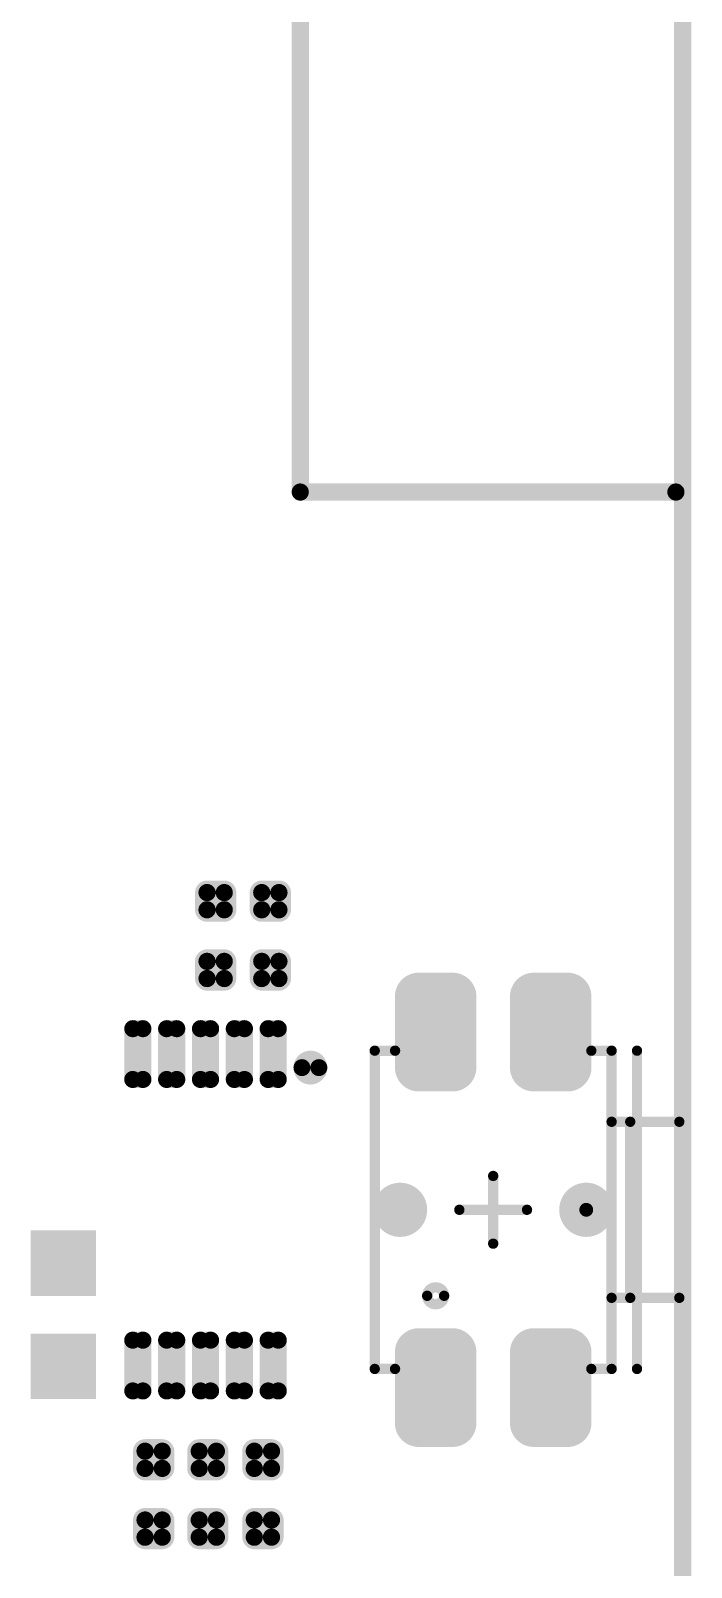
# Model space of a CAD drawing. Header units: millimetres. Extents: x 154 to 268, y 72 to 174.
# Drawn here: x 242.91 to 252.67, y 122.67 to 145.37 of the extents above; entities that cross this region are included whole.
import ezdxf

# ---------------------------------------------------------------- set-up
doc = ezdxf.new("R2010")
doc.units = ezdxf.units.MM
for name, color, linetype in [('Mechanical9', 56, 'Continuous'), ('PadHoleLayer', 156, 'Continuous'), ('TopOverlay', 52, 'Continuous'), ('TopPaste', 8, 'Continuous'), ('TopSolder', 216, 'Continuous')]:
    doc.layers.add(name, color=color, linetype=linetype)

msp = doc.modelspace()

# ---------------------------------------------------------------- linework, layer by layer
at = {"layer": 'Mechanical9', "const_width": 0.254}
msp.add_lwpolyline([(252.544, 81.453), (252.544, 164.453)], dxfattribs=at)
at = {"layer": 'PadHoleLayer', "const_width": 0.4}
for points in [[(248.169, 127.953, 1), (248.569, 127.953, 1)], [(250.919, 127.953, 1), (251.319, 127.953, 1)]]:
    msp.add_lwpolyline(points, format="xyb", close=True, dxfattribs=at)
at = {"layer": 'TopOverlay'}
for points, const_width in [([(246.894, 138.553), (246.894, 147.903)], 0.254), ([(246.894, 138.553), (252.444, 138.553)], 0.254), ([(247.994, 130.303), (247.994, 125.603)], 0.152), ([(247.994, 130.303), (247.994, 125.603)], 0.152), ([(247.994, 130.303), (248.294, 130.303)], 0.152), ([(251.194, 130.303), (251.494, 130.303)], 0.152), ([(251.494, 130.303), (251.494, 125.603)], 0.152), ([(251.494, 130.303), (251.494, 125.603)], 0.152), ([(251.869, 125.603), (251.869, 130.303)], 0.152), ([(251.494, 129.253), (252.494, 129.253)], 0.152), ([(251.494, 129.253), (252.494, 129.253)], 0.152), ([(251.769, 126.653), (251.769, 129.253)], 0.152), ([(252.494, 126.653), (252.494, 129.253)], 0.152), ([(252.494, 126.653), (252.494, 129.253)], 0.152), ([(249.744, 127.453), (249.744, 128.453)], 0.152), ([(249.244, 127.953), (250.244, 127.953)], 0.152), ([(251.494, 126.653), (252.494, 126.653)], 0.152), ([(251.494, 126.653), (252.494, 126.653)], 0.152), ([(247.994, 125.603), (248.294, 125.603)], 0.152), ([(251.194, 125.603), (251.494, 125.603)], 0.152)]:
    msp.add_lwpolyline(points, dxfattribs=dict(at, const_width=const_width))
for points, const_width in [([(246.83, 138.553, 1), (246.957, 138.553, 1)], 0.127), ([(246.83, 138.553, 1), (246.957, 138.553, 1)], 0.127), ([(252.38, 138.553, 1), (252.507, 138.553, 1)], 0.127), ([(247.169, 130.053, 1), (246.919, 130.053, 1)], 0.25), ([(247.956, 130.303, 1), (248.032, 130.303, 1)], 0.0762), ([(247.956, 130.303, 1), (248.032, 130.303, 1)], 0.0762), ([(247.956, 130.303, 1), (248.032, 130.303, 1)], 0.0762), ([(248.256, 130.303, 1), (248.332, 130.303, 1)], 0.0762), ([(251.156, 130.303, 1), (251.232, 130.303, 1)], 0.0762), ([(251.456, 130.303, 1), (251.532, 130.303, 1)], 0.0762), ([(251.456, 130.303, 1), (251.532, 130.303, 1)], 0.0762), ([(251.456, 130.303, 1), (251.532, 130.303, 1)], 0.0762), ([(251.831, 130.303, 1), (251.907, 130.303, 1)], 0.0762), ([(246.856, 130.053, 1), (246.981, 130.053, 1)], 0.125), ([(247.106, 130.053, 1), (247.231, 130.053, 1)], 0.125), ([(251.456, 129.253, 1), (251.532, 129.253, 1)], 0.0762), ([(251.456, 129.253, 1), (251.532, 129.253, 1)], 0.0762), ([(251.731, 129.253, 1), (251.807, 129.253, 1)], 0.0762), ([(252.456, 129.253, 1), (252.532, 129.253, 1)], 0.0762), ([(252.456, 129.253, 1), (252.532, 129.253, 1)], 0.0762), ([(252.456, 129.253, 1), (252.532, 129.253, 1)], 0.0762), ([(252.456, 129.253, 1), (252.532, 129.253, 1)], 0.0762), ([(249.706, 128.453, 1), (249.782, 128.453, 1)], 0.0762), ([(249.206, 127.953, 1), (249.282, 127.953, 1)], 0.0762), ([(250.206, 127.953, 1), (250.282, 127.953, 1)], 0.0762), ([(249.706, 127.453, 1), (249.782, 127.453, 1)], 0.0762), ([(249.019, 126.683, 1), (248.769, 126.683, 1)], 0.152), ([(248.731, 126.683, 1), (248.807, 126.683, 1)], 0.0762), ([(248.981, 126.683, 1), (249.057, 126.683, 1)], 0.0762), ([(251.456, 126.653, 1), (251.532, 126.653, 1)], 0.0762), ([(251.456, 126.653, 1), (251.532, 126.653, 1)], 0.0762), ([(251.731, 126.653, 1), (251.807, 126.653, 1)], 0.0762), ([(252.456, 126.653, 1), (252.532, 126.653, 1)], 0.0762), ([(252.456, 126.653, 1), (252.532, 126.653, 1)], 0.0762), ([(252.456, 126.653, 1), (252.532, 126.653, 1)], 0.0762), ([(252.456, 126.653, 1), (252.532, 126.653, 1)], 0.0762), ([(247.956, 125.603, 1), (248.032, 125.603, 1)], 0.0762), ([(247.956, 125.603, 1), (248.032, 125.603, 1)], 0.0762), ([(247.956, 125.603, 1), (248.032, 125.603, 1)], 0.0762), ([(248.256, 125.603, 1), (248.332, 125.603, 1)], 0.0762), ([(251.156, 125.603, 1), (251.232, 125.603, 1)], 0.0762), ([(251.456, 125.603, 1), (251.532, 125.603, 1)], 0.0762), ([(251.456, 125.603, 1), (251.532, 125.603, 1)], 0.0762), ([(251.456, 125.603, 1), (251.532, 125.603, 1)], 0.0762), ([(251.831, 125.603, 1), (251.907, 125.603, 1)], 0.0762)]:
    msp.add_lwpolyline(points, format="xyb", close=True, dxfattribs=dict(at, const_width=const_width))
at = {"layer": 'TopPaste'}
for points, const_width in [([(245.453, 132.638, 1), (245.58, 132.638, 1)], 0.127), ([(245.707, 132.638, 1), (245.834, 132.638, 1)], 0.127), ([(246.261, 132.638, 1), (246.388, 132.638, 1)], 0.127), ([(246.515, 132.638, 1), (246.642, 132.638, 1)], 0.127), ([(245.453, 132.384, 1), (245.58, 132.384, 1)], 0.127), ([(245.707, 132.384, 1), (245.834, 132.384, 1)], 0.127), ([(246.261, 132.384, 1), (246.388, 132.384, 1)], 0.127), ([(246.515, 132.384, 1), (246.642, 132.384, 1)], 0.127), ([(245.453, 131.622, 1), (245.58, 131.622, 1)], 0.127), ([(245.707, 131.622, 1), (245.834, 131.622, 1)], 0.127), ([(246.261, 131.622, 1), (246.388, 131.622, 1)], 0.127), ([(246.515, 131.622, 1), (246.642, 131.622, 1)], 0.127), ([(245.453, 131.368, 1), (245.58, 131.368, 1)], 0.127), ([(245.707, 131.368, 1), (245.834, 131.368, 1)], 0.127), ([(246.261, 131.368, 1), (246.388, 131.368, 1)], 0.127), ([(246.515, 131.368, 1), (246.642, 131.368, 1)], 0.127), ([(248.519, 131.103, 1), (248.769, 131.103, 1)], 0.25), ([(249.019, 131.103, 1), (249.269, 131.103, 1)], 0.25), ([(250.219, 131.103, 1), (250.469, 131.103, 1)], 0.25), ([(250.719, 131.103, 1), (250.969, 131.103, 1)], 0.25), ([(244.381, 130.628, 1), (244.456, 130.628, 1)], 0.075), ([(244.531, 130.628, 1), (244.606, 130.628, 1)], 0.075), ([(244.881, 130.628, 1), (244.956, 130.628, 1)], 0.075), ([(245.031, 130.628, 1), (245.106, 130.628, 1)], 0.075), ([(245.381, 130.628, 1), (245.456, 130.628, 1)], 0.075), ([(245.531, 130.628, 1), (245.606, 130.628, 1)], 0.075), ([(245.881, 130.628, 1), (245.956, 130.628, 1)], 0.075), ([(246.031, 130.628, 1), (246.106, 130.628, 1)], 0.075), ([(246.381, 130.628, 1), (246.456, 130.628, 1)], 0.075), ([(246.531, 130.628, 1), (246.606, 130.628, 1)], 0.075), ([(248.519, 130.053, 1), (248.769, 130.053, 1)], 0.25), ([(249.019, 130.053, 1), (249.269, 130.053, 1)], 0.25), ([(250.219, 130.053, 1), (250.469, 130.053, 1)], 0.25), ([(250.719, 130.053, 1), (250.969, 130.053, 1)], 0.25), ([(244.381, 129.878, 1), (244.456, 129.878, 1)], 0.075), ([(244.531, 129.878, 1), (244.606, 129.878, 1)], 0.075), ([(244.881, 129.878, 1), (244.956, 129.878, 1)], 0.075), ([(245.031, 129.878, 1), (245.106, 129.878, 1)], 0.075), ([(245.381, 129.878, 1), (245.456, 129.878, 1)], 0.075), ([(245.531, 129.878, 1), (245.606, 129.878, 1)], 0.075), ([(245.881, 129.878, 1), (245.956, 129.878, 1)], 0.075), ([(246.031, 129.878, 1), (246.106, 129.878, 1)], 0.075), ([(246.381, 129.878, 1), (246.456, 129.878, 1)], 0.075), ([(246.531, 129.878, 1), (246.606, 129.878, 1)], 0.075), ([(244.381, 126.028, 1), (244.456, 126.028, 1)], 0.075), ([(244.531, 126.028, 1), (244.606, 126.028, 1)], 0.075), ([(244.881, 126.028, 1), (244.956, 126.028, 1)], 0.075), ([(245.031, 126.028, 1), (245.106, 126.028, 1)], 0.075), ([(245.381, 126.028, 1), (245.456, 126.028, 1)], 0.075), ([(245.531, 126.028, 1), (245.606, 126.028, 1)], 0.075), ([(245.881, 126.028, 1), (245.956, 126.028, 1)], 0.075), ([(246.031, 126.028, 1), (246.106, 126.028, 1)], 0.075), ([(246.381, 126.028, 1), (246.456, 126.028, 1)], 0.075), ([(246.531, 126.028, 1), (246.606, 126.028, 1)], 0.075), ([(248.519, 125.853, 1), (248.769, 125.853, 1)], 0.25), ([(249.019, 125.853, 1), (249.269, 125.853, 1)], 0.25), ([(250.219, 125.853, 1), (250.469, 125.853, 1)], 0.25), ([(250.719, 125.853, 1), (250.969, 125.853, 1)], 0.25), ([(244.381, 125.278, 1), (244.456, 125.278, 1)], 0.075), ([(244.531, 125.278, 1), (244.606, 125.278, 1)], 0.075), ([(244.881, 125.278, 1), (244.956, 125.278, 1)], 0.075), ([(245.031, 125.278, 1), (245.106, 125.278, 1)], 0.075), ([(245.381, 125.278, 1), (245.456, 125.278, 1)], 0.075), ([(245.531, 125.278, 1), (245.606, 125.278, 1)], 0.075), ([(245.881, 125.278, 1), (245.956, 125.278, 1)], 0.075), ([(246.031, 125.278, 1), (246.106, 125.278, 1)], 0.075), ([(246.381, 125.278, 1), (246.456, 125.278, 1)], 0.075), ([(246.531, 125.278, 1), (246.606, 125.278, 1)], 0.075), ([(248.519, 124.803, 1), (248.769, 124.803, 1)], 0.25), ([(249.019, 124.803, 1), (249.269, 124.803, 1)], 0.25), ([(250.219, 124.803, 1), (250.469, 124.803, 1)], 0.25), ([(250.719, 124.803, 1), (250.969, 124.803, 1)], 0.25), ([(244.537, 124.388, 1), (244.664, 124.388, 1)], 0.127), ([(244.791, 124.388, 1), (244.918, 124.388, 1)], 0.127), ([(245.337, 124.388, 1), (245.464, 124.388, 1)], 0.127), ([(245.591, 124.388, 1), (245.718, 124.388, 1)], 0.127), ([(246.151, 124.388, 1), (246.278, 124.388, 1)], 0.127), ([(246.405, 124.388, 1), (246.532, 124.388, 1)], 0.127), ([(244.537, 124.134, 1), (244.664, 124.134, 1)], 0.127), ([(244.791, 124.134, 1), (244.918, 124.134, 1)], 0.127), ([(245.337, 124.134, 1), (245.464, 124.134, 1)], 0.127), ([(245.591, 124.134, 1), (245.718, 124.134, 1)], 0.127), ([(246.151, 124.134, 1), (246.278, 124.134, 1)], 0.127), ([(246.405, 124.134, 1), (246.532, 124.134, 1)], 0.127), ([(244.537, 123.372, 1), (244.664, 123.372, 1)], 0.127), ([(244.791, 123.372, 1), (244.918, 123.372, 1)], 0.127), ([(245.337, 123.372, 1), (245.464, 123.372, 1)], 0.127), ([(245.591, 123.372, 1), (245.718, 123.372, 1)], 0.127), ([(246.151, 123.372, 1), (246.278, 123.372, 1)], 0.127), ([(246.405, 123.372, 1), (246.532, 123.372, 1)], 0.127), ([(244.537, 123.118, 1), (244.664, 123.118, 1)], 0.127), ([(244.791, 123.118, 1), (244.918, 123.118, 1)], 0.127), ([(245.337, 123.118, 1), (245.464, 123.118, 1)], 0.127), ([(245.591, 123.118, 1), (245.718, 123.118, 1)], 0.127), ([(246.151, 123.118, 1), (246.278, 123.118, 1)], 0.127), ([(246.405, 123.118, 1), (246.532, 123.118, 1)], 0.127)]:
    msp.add_lwpolyline(points, format="xyb", close=True, dxfattribs=dict(at, const_width=const_width))
for points in [[(245.517, 132.765), (245.517, 132.257), (245.771, 132.765), (245.771, 132.257)], [(246.325, 132.765), (246.325, 132.257), (246.579, 132.765), (246.579, 132.257)], [(245.39, 132.638), (245.39, 132.384), (245.898, 132.638), (245.898, 132.384)], [(246.198, 132.638), (246.198, 132.384), (246.706, 132.638), (246.706, 132.384)], [(245.39, 131.622), (245.39, 131.368), (245.898, 131.622), (245.898, 131.368)], [(245.517, 131.749), (245.517, 131.241), (245.771, 131.749), (245.771, 131.241)], [(246.198, 131.622), (246.198, 131.368), (246.706, 131.622), (246.706, 131.368)], [(246.325, 131.749), (246.325, 131.241), (246.579, 131.749), (246.579, 131.241)], [(249.144, 129.803), (249.144, 131.353), (248.644, 129.803), (248.644, 131.353)], [(250.844, 129.803), (250.844, 131.353), (250.344, 129.803), (250.344, 131.353)], [(249.394, 130.053), (249.394, 131.103), (248.394, 130.053), (248.394, 131.103)], [(251.094, 130.053), (251.094, 131.103), (250.094, 130.053), (250.094, 131.103)], [(244.644, 130.628), (244.344, 130.628), (244.644, 129.878), (244.344, 129.878)], [(244.569, 130.703), (244.419, 130.703), (244.569, 129.803), (244.419, 129.803)], [(245.144, 130.628), (244.844, 130.628), (245.144, 129.878), (244.844, 129.878)], [(245.069, 130.703), (244.919, 130.703), (245.069, 129.803), (244.919, 129.803)], [(245.644, 130.628), (245.344, 130.628), (245.644, 129.878), (245.344, 129.878)], [(245.569, 130.703), (245.419, 130.703), (245.569, 129.803), (245.419, 129.803)], [(246.144, 130.628), (245.844, 130.628), (246.144, 129.878), (245.844, 129.878)], [(246.069, 130.703), (245.919, 130.703), (246.069, 129.803), (245.919, 129.803)], [(246.644, 130.628), (246.344, 130.628), (246.644, 129.878), (246.344, 129.878)], [(246.569, 130.703), (246.419, 130.703), (246.569, 129.803), (246.419, 129.803)], [(243.013, 127.546), (243.013, 126.784), (243.775, 127.546), (243.775, 126.784)], [(243.013, 126.022), (243.013, 125.26), (243.775, 126.022), (243.775, 125.26)], [(244.644, 126.028), (244.344, 126.028), (244.644, 125.278), (244.344, 125.278)], [(244.569, 126.103), (244.419, 126.103), (244.569, 125.203), (244.419, 125.203)], [(245.144, 126.028), (244.844, 126.028), (245.144, 125.278), (244.844, 125.278)], [(245.069, 126.103), (244.919, 126.103), (245.069, 125.203), (244.919, 125.203)], [(245.644, 126.028), (245.344, 126.028), (245.644, 125.278), (245.344, 125.278)], [(245.569, 126.103), (245.419, 126.103), (245.569, 125.203), (245.419, 125.203)], [(246.144, 126.028), (245.844, 126.028), (246.144, 125.278), (245.844, 125.278)], [(246.069, 126.103), (245.919, 126.103), (246.069, 125.203), (245.919, 125.203)], [(246.644, 126.028), (246.344, 126.028), (246.644, 125.278), (246.344, 125.278)], [(246.569, 126.103), (246.419, 126.103), (246.569, 125.203), (246.419, 125.203)], [(249.144, 124.553), (249.144, 126.103), (248.644, 124.553), (248.644, 126.103)], [(250.844, 124.553), (250.844, 126.103), (250.344, 124.553), (250.344, 126.103)], [(249.394, 124.803), (249.394, 125.853), (248.394, 124.803), (248.394, 125.853)], [(251.094, 124.803), (251.094, 125.853), (250.094, 124.803), (250.094, 125.853)], [(244.474, 124.388), (244.474, 124.134), (244.982, 124.388), (244.982, 124.134)], [(244.601, 124.515), (244.601, 124.007), (244.855, 124.515), (244.855, 124.007)], [(245.274, 124.388), (245.274, 124.134), (245.782, 124.388), (245.782, 124.134)], [(245.401, 124.515), (245.401, 124.007), (245.655, 124.515), (245.655, 124.007)], [(246.596, 124.134), (246.596, 124.388), (246.088, 124.134), (246.088, 124.388)], [(246.469, 124.007), (246.469, 124.515), (246.215, 124.007), (246.215, 124.515)], [(244.601, 123.499), (244.601, 122.991), (244.855, 123.499), (244.855, 122.991)], [(245.401, 123.499), (245.401, 122.991), (245.655, 123.499), (245.655, 122.991)], [(246.469, 122.991), (246.469, 123.499), (246.215, 122.991), (246.215, 123.499)], [(244.474, 123.372), (244.474, 123.118), (244.982, 123.372), (244.982, 123.118)], [(245.274, 123.372), (245.274, 123.118), (245.782, 123.372), (245.782, 123.118)], [(246.596, 123.118), (246.596, 123.372), (246.088, 123.118), (246.088, 123.372)]]:
    msp.add_solid(points, dxfattribs=at)
at = {"layer": 'TopSolder'}
for points, const_width in [([(245.428, 132.638, 1), (245.606, 132.638, 1)], 0.178), ([(245.682, 132.638, 1), (245.86, 132.638, 1)], 0.178), ([(246.236, 132.638, 1), (246.414, 132.638, 1)], 0.178), ([(246.49, 132.638, 1), (246.668, 132.638, 1)], 0.178), ([(245.428, 132.384, 1), (245.606, 132.384, 1)], 0.178), ([(245.682, 132.384, 1), (245.86, 132.384, 1)], 0.178), ([(246.236, 132.384, 1), (246.414, 132.384, 1)], 0.178), ([(246.49, 132.384, 1), (246.668, 132.384, 1)], 0.178), ([(245.428, 131.622, 1), (245.606, 131.622, 1)], 0.178), ([(245.682, 131.622, 1), (245.86, 131.622, 1)], 0.178), ([(246.236, 131.622, 1), (246.414, 131.622, 1)], 0.178), ([(246.49, 131.622, 1), (246.668, 131.622, 1)], 0.178), ([(245.428, 131.368, 1), (245.606, 131.368, 1)], 0.178), ([(245.682, 131.368, 1), (245.86, 131.368, 1)], 0.178), ([(246.236, 131.368, 1), (246.414, 131.368, 1)], 0.178), ([(246.49, 131.368, 1), (246.668, 131.368, 1)], 0.178), ([(248.468, 131.103, 1), (248.82, 131.103, 1)], 0.352), ([(248.968, 131.103, 1), (249.32, 131.103, 1)], 0.352), ([(250.168, 131.103, 1), (250.52, 131.103, 1)], 0.352), ([(250.668, 131.103, 1), (251.02, 131.103, 1)], 0.352), ([(244.356, 130.628, 1), (244.482, 130.628, 1)], 0.126), ([(244.506, 130.628, 1), (244.632, 130.628, 1)], 0.126), ([(244.856, 130.628, 1), (244.982, 130.628, 1)], 0.126), ([(245.006, 130.628, 1), (245.132, 130.628, 1)], 0.126), ([(245.356, 130.628, 1), (245.482, 130.628, 1)], 0.126), ([(245.506, 130.628, 1), (245.632, 130.628, 1)], 0.126), ([(245.856, 130.628, 1), (245.982, 130.628, 1)], 0.126), ([(246.006, 130.628, 1), (246.132, 130.628, 1)], 0.126), ([(246.356, 130.628, 1), (246.482, 130.628, 1)], 0.126), ([(246.506, 130.628, 1), (246.632, 130.628, 1)], 0.126), ([(248.468, 130.053, 1), (248.82, 130.053, 1)], 0.352), ([(248.968, 130.053, 1), (249.32, 130.053, 1)], 0.352), ([(250.168, 130.053, 1), (250.52, 130.053, 1)], 0.352), ([(250.668, 130.053, 1), (251.02, 130.053, 1)], 0.352), ([(244.356, 129.878, 1), (244.482, 129.878, 1)], 0.126), ([(244.506, 129.878, 1), (244.632, 129.878, 1)], 0.126), ([(244.856, 129.878, 1), (244.982, 129.878, 1)], 0.126), ([(245.006, 129.878, 1), (245.132, 129.878, 1)], 0.126), ([(245.356, 129.878, 1), (245.482, 129.878, 1)], 0.126), ([(245.506, 129.878, 1), (245.632, 129.878, 1)], 0.126), ([(245.856, 129.878, 1), (245.982, 129.878, 1)], 0.126), ([(246.006, 129.878, 1), (246.132, 129.878, 1)], 0.126), ([(246.356, 129.878, 1), (246.482, 129.878, 1)], 0.126), ([(246.506, 129.878, 1), (246.632, 129.878, 1)], 0.126), ([(248.218, 127.953, 1), (248.52, 127.953, 1)], 0.302), ([(251.068, 127.953, 1), (251.17, 127.953, 1)], 0.102), ([(248.468, 125.853, 1), (248.82, 125.853, 1)], 0.352), ([(248.968, 125.853, 1), (249.32, 125.853, 1)], 0.352), ([(250.168, 125.853, 1), (250.52, 125.853, 1)], 0.352), ([(250.668, 125.853, 1), (251.02, 125.853, 1)], 0.352), ([(244.356, 126.028, 1), (244.482, 126.028, 1)], 0.126), ([(244.506, 126.028, 1), (244.632, 126.028, 1)], 0.126), ([(244.856, 126.028, 1), (244.982, 126.028, 1)], 0.126), ([(245.006, 126.028, 1), (245.132, 126.028, 1)], 0.126), ([(245.356, 126.028, 1), (245.482, 126.028, 1)], 0.126), ([(245.506, 126.028, 1), (245.632, 126.028, 1)], 0.126), ([(245.856, 126.028, 1), (245.982, 126.028, 1)], 0.126), ([(246.006, 126.028, 1), (246.132, 126.028, 1)], 0.126), ([(246.356, 126.028, 1), (246.482, 126.028, 1)], 0.126), ([(246.506, 126.028, 1), (246.632, 126.028, 1)], 0.126), ([(244.356, 125.278, 1), (244.482, 125.278, 1)], 0.126), ([(244.506, 125.278, 1), (244.632, 125.278, 1)], 0.126), ([(244.856, 125.278, 1), (244.982, 125.278, 1)], 0.126), ([(245.006, 125.278, 1), (245.132, 125.278, 1)], 0.126), ([(245.356, 125.278, 1), (245.482, 125.278, 1)], 0.126), ([(245.506, 125.278, 1), (245.632, 125.278, 1)], 0.126), ([(245.856, 125.278, 1), (245.982, 125.278, 1)], 0.126), ([(246.006, 125.278, 1), (246.132, 125.278, 1)], 0.126), ([(246.356, 125.278, 1), (246.482, 125.278, 1)], 0.126), ([(246.506, 125.278, 1), (246.632, 125.278, 1)], 0.126), ([(248.468, 124.803, 1), (248.82, 124.803, 1)], 0.352), ([(248.968, 124.803, 1), (249.32, 124.803, 1)], 0.352), ([(250.168, 124.803, 1), (250.52, 124.803, 1)], 0.352), ([(250.668, 124.803, 1), (251.02, 124.803, 1)], 0.352), ([(244.512, 124.388, 1), (244.689, 124.388, 1)], 0.178), ([(244.766, 124.388, 1), (244.943, 124.388, 1)], 0.178), ([(245.312, 124.388, 1), (245.489, 124.388, 1)], 0.178), ([(245.566, 124.388, 1), (245.743, 124.388, 1)], 0.178), ([(246.126, 124.388, 1), (246.304, 124.388, 1)], 0.178), ([(246.38, 124.388, 1), (246.558, 124.388, 1)], 0.178), ([(244.512, 124.134, 1), (244.689, 124.134, 1)], 0.178), ([(244.766, 124.134, 1), (244.943, 124.134, 1)], 0.178), ([(245.312, 124.134, 1), (245.489, 124.134, 1)], 0.178), ([(245.566, 124.134, 1), (245.743, 124.134, 1)], 0.178), ([(246.126, 124.134, 1), (246.304, 124.134, 1)], 0.178), ([(246.38, 124.134, 1), (246.558, 124.134, 1)], 0.178), ([(244.512, 123.372, 1), (244.689, 123.372, 1)], 0.178), ([(244.766, 123.372, 1), (244.943, 123.372, 1)], 0.178), ([(245.312, 123.372, 1), (245.489, 123.372, 1)], 0.178), ([(245.566, 123.372, 1), (245.743, 123.372, 1)], 0.178), ([(246.126, 123.372, 1), (246.304, 123.372, 1)], 0.178), ([(246.38, 123.372, 1), (246.558, 123.372, 1)], 0.178), ([(244.512, 123.118, 1), (244.689, 123.118, 1)], 0.178), ([(244.766, 123.118, 1), (244.943, 123.118, 1)], 0.178), ([(245.312, 123.118, 1), (245.489, 123.118, 1)], 0.178), ([(245.566, 123.118, 1), (245.743, 123.118, 1)], 0.178), ([(246.126, 123.118, 1), (246.304, 123.118, 1)], 0.178), ([(246.38, 123.118, 1), (246.558, 123.118, 1)], 0.178)]:
    msp.add_lwpolyline(points, format="xyb", close=True, dxfattribs=dict(at, const_width=const_width))
for points in [[(245.517, 132.816), (245.517, 132.206), (245.771, 132.816), (245.771, 132.206)], [(246.325, 132.816), (246.325, 132.206), (246.579, 132.816), (246.579, 132.206)], [(245.339, 132.638), (245.339, 132.384), (245.949, 132.638), (245.949, 132.384)], [(246.147, 132.638), (246.147, 132.384), (246.757, 132.638), (246.757, 132.384)], [(245.339, 131.622), (245.339, 131.368), (245.949, 131.622), (245.949, 131.368)], [(245.517, 131.8), (245.517, 131.19), (245.771, 131.8), (245.771, 131.19)], [(246.147, 131.622), (246.147, 131.368), (246.757, 131.622), (246.757, 131.368)], [(246.325, 131.8), (246.325, 131.19), (246.579, 131.8), (246.579, 131.19)], [(249.144, 129.701), (249.144, 131.455), (248.644, 129.701), (248.644, 131.455)], [(250.844, 129.701), (250.844, 131.455), (250.344, 129.701), (250.344, 131.455)], [(249.495, 130.053), (249.495, 131.103), (248.292, 130.053), (248.292, 131.103)], [(251.195, 130.053), (251.195, 131.103), (249.992, 130.053), (249.992, 131.103)], [(244.569, 130.754), (244.419, 130.754), (244.569, 129.752), (244.419, 129.752)], [(245.069, 130.754), (244.919, 130.754), (245.069, 129.752), (244.919, 129.752)], [(245.569, 130.754), (245.419, 130.754), (245.569, 129.752), (245.419, 129.752)], [(246.069, 130.754), (245.919, 130.754), (246.069, 129.752), (245.919, 129.752)], [(246.569, 130.754), (246.419, 130.754), (246.569, 129.752), (246.419, 129.752)], [(244.695, 130.628), (244.293, 130.628), (244.695, 129.878), (244.293, 129.878)], [(245.195, 130.628), (244.793, 130.628), (245.195, 129.878), (244.793, 129.878)], [(245.695, 130.628), (245.293, 130.628), (245.695, 129.878), (245.293, 129.878)], [(246.195, 130.628), (245.793, 130.628), (246.195, 129.878), (245.793, 129.878)], [(246.695, 130.628), (246.293, 130.628), (246.695, 129.878), (246.293, 129.878)], [(242.911, 127.648), (242.911, 126.682), (243.876, 127.648), (243.876, 126.682)], [(249.144, 124.451), (249.144, 126.205), (248.644, 124.451), (248.644, 126.205)], [(250.844, 124.451), (250.844, 126.205), (250.344, 124.451), (250.344, 126.205)], [(242.911, 126.124), (242.911, 125.158), (243.876, 126.124), (243.876, 125.158)], [(244.695, 126.028), (244.293, 126.028), (244.695, 125.278), (244.293, 125.278)], [(244.569, 126.154), (244.419, 126.154), (244.569, 125.152), (244.419, 125.152)], [(245.195, 126.028), (244.793, 126.028), (245.195, 125.278), (244.793, 125.278)], [(245.069, 126.154), (244.919, 126.154), (245.069, 125.152), (244.919, 125.152)], [(245.695, 126.028), (245.293, 126.028), (245.695, 125.278), (245.293, 125.278)], [(245.569, 126.154), (245.419, 126.154), (245.569, 125.152), (245.419, 125.152)], [(246.195, 126.028), (245.793, 126.028), (246.195, 125.278), (245.793, 125.278)], [(246.069, 126.154), (245.919, 126.154), (246.069, 125.152), (245.919, 125.152)], [(246.695, 126.028), (246.293, 126.028), (246.695, 125.278), (246.293, 125.278)], [(246.569, 126.154), (246.419, 126.154), (246.569, 125.152), (246.419, 125.152)], [(249.495, 124.803), (249.495, 125.853), (248.292, 124.803), (248.292, 125.853)], [(251.195, 124.803), (251.195, 125.853), (249.992, 124.803), (249.992, 125.853)], [(244.423, 124.388), (244.423, 124.134), (245.032, 124.388), (245.032, 124.134)], [(244.601, 124.566), (244.601, 123.956), (244.855, 124.566), (244.855, 123.956)], [(245.223, 124.388), (245.223, 124.134), (245.832, 124.388), (245.832, 124.134)], [(245.401, 124.566), (245.401, 123.956), (245.655, 124.566), (245.655, 123.956)], [(246.646, 124.134), (246.646, 124.388), (246.037, 124.134), (246.037, 124.388)], [(246.469, 123.956), (246.469, 124.566), (246.215, 123.956), (246.215, 124.566)], [(244.601, 123.55), (244.601, 122.94), (244.855, 123.55), (244.855, 122.94)], [(245.401, 123.55), (245.401, 122.94), (245.655, 123.55), (245.655, 122.94)], [(246.469, 122.94), (246.469, 123.55), (246.215, 122.94), (246.215, 123.55)], [(244.423, 123.372), (244.423, 123.118), (245.032, 123.372), (245.032, 123.118)], [(245.223, 123.372), (245.223, 123.118), (245.832, 123.372), (245.832, 123.118)], [(246.646, 123.118), (246.646, 123.372), (246.037, 123.118), (246.037, 123.372)]]:
    msp.add_solid(points, dxfattribs=at)

doc.saveas('drawing.dxf')
